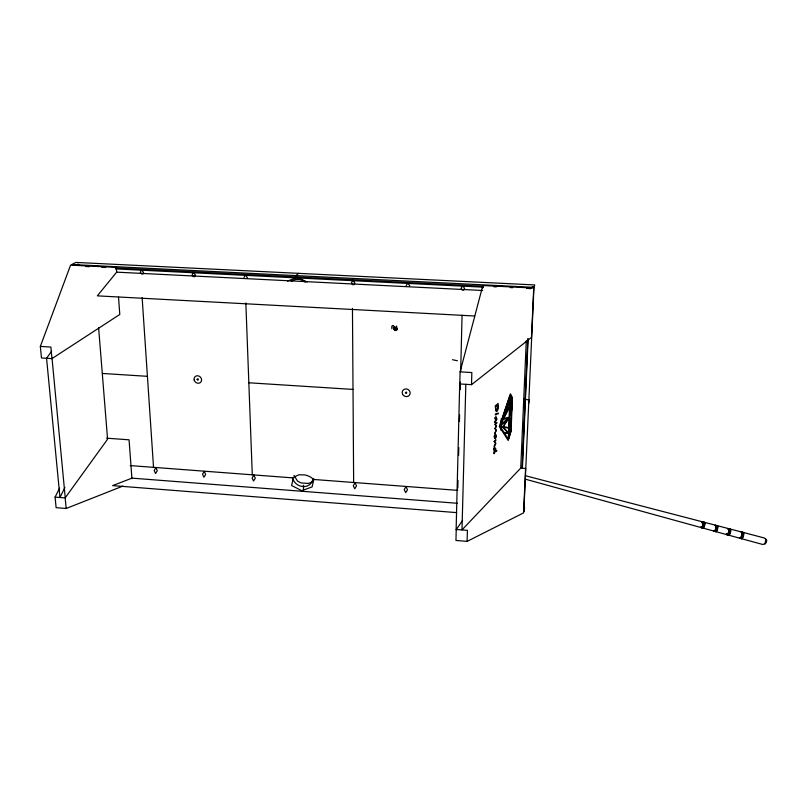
<?xml version="1.0" encoding="UTF-8"?>
<svg xmlns="http://www.w3.org/2000/svg" width="807" height="807" viewBox="0 0 807 807"><rect width="100%" height="100%" fill="white"/><g stroke="black" fill="none" stroke-linecap="round" stroke-linejoin="round"><path stroke-width="1.21" d="M396.6 326.058L396.55 326.926M396.741 328.52L396.741 329.085L396.772 328.056M459.697 384.112L456.126 529.715L462.613 520.444M460.101 371.856L459.798 383.95L471.5 384.677L531.5 337.397L533.72 288.038L482.828 285.527L460.101 371.856L471.843 372.562L471.5 384.677M393.503 329.155L393.594 329.014M457.791 487.852L457.983 480.296M458.598 455.219L458.79 447.572M459.435 421.335L459.597 414.859M460.222 389.69L460.404 382.135M460.676 371.321L462.058 315.255M465.831 384.324L461.997 529.886L520.747 468.08L526.285 340.897M467.112 541.376L467.414 530.36L456.227 529.463L455.955 540.468L467.112 541.376L523.592 512.879L525.589 468.464L520.646 468.1M482.747 288.038L482.828 285.527M500.794 430.151L501.218 418.813M522.129 468.474L527.839 338.9M522.401 468.332L528.121 338.758M533.952 287.353L71.773 264.525L75.929 262.416L534.759 284.942L533.952 287.353L523.824 511.779L524.651 507.875M396.681 327.531L396.741 328.782L396.701 327.783M303.351 490.787L303.624 486.349M765.026 543.414L765.873 539.641M765.863 540.821L765.904 540.186M391.778 326.119L391.859 328.731M313.893 479.076L312.087 486.914L301.778 490.696L291.589 485.511L293.213 478.753M528.716 403.288L529.533 400.08L523.612 399.031M394.29 328.58C395.985 329.639 393.735 328.096 395.006 328.62M701.515 527.496L701.676 527.455A2.976 0.847 -75.2 0 0 703.169 526.305L703.623 524.853A2.976 0.847 -75.2 0 0 703.744 522.391A2.976 0.847 -75.2 0 0 702.847 522.492M118.508 297.117L119.789 314.458L51.971 358.611L41.48 357.965L40.35 346.425L70.592 265.12L116.309 267.389L116.672 272.342M394.976 328.479L394.401 327.844L394.512 328.58M394.885 326.835C393.09 325.463 396.055 328.177 394.139 326.845M142.859 274.188L143.585 272.484L141.376 269.75L140.297 272.322L141.77 274.138M194.679 276.791L195.476 275.076L193.317 272.332L192.137 274.915L193.569 276.74M313.388 478.955L311.855 482.122L308.264 483.443L301.092 482.939L297.581 481.154L294.02 475.384M64.943 487.418L59.97 497.505L46.564 358.308L51.628 351.146M244.027 277.507L245.308 274.915L247.406 277.669M122.946 486.066L66.174 508.491L56.117 507.664L55.088 497.112L59.597 488.154M353.89 284.79L354.888 283.045L352.911 280.251L351.418 282.874L352.73 284.73M406.203 285.607L407.817 282.975L409.724 285.789M463.48 290.288L464.63 288.533L462.784 285.708L461.059 288.351L462.29 290.227M130.199 465.578L292.467 477.855A10.844 9.714 32.6 0 0 302.827 486.571L303.694 485.239M765.056 543.333C763.826 545.905 768.94 540.367 765.601 539.116M701.999 527.576A2.986 0.857 -75.2 0 0 702.362 527.919L702.907 527.485A2.986 0.857 -75.2 0 0 704.148 523.501A2.986 0.857 -75.2 0 0 703.159 522.573M702.362 527.919L702.907 527.485M764.774 543.747L762.918 544.513L741.764 538.763M298.197 279.262L299.135 278.425M295.231 277.82L296.23 276.942M295.947 275.601L298.529 273.341M530.048 288.876L532.872 286.515M292.356 477.855L298.872 474.809L304.572 474.889A17.704 15.797 31.9 0 1 310.473 477.038L313.913 479.479M393.715 328.62L393.887 329.165M396.055 330.497L395.097 330.467M287.564 281.139L297.147 277.285L307.134 281.976M457.418 503.286L132.005 478.137L112.637 485.612L456.611 512.606M393.15 325.756L393.534 325.725M702.302 527.707L702.473 527.667A2.986 0.857 -75.2 0 0 703.674 527.132A2.986 0.857 -75.2 0 0 704.622 523.612L704.622 523.037A2.986 0.857 -75.2 0 0 703.916 522.381L704.229 522.462A2.986 0.857 -75.2 0 1 704.925 523.935A2.986 0.857 -75.2 0 1 703.795 527.556A2.986 0.857 -75.2 0 1 702.705 527.344M715.214 531.258L715.537 531.349A3.087 0.918 -75.2 0 0 717.584 528.999A3.087 0.918 -75.2 0 0 717.12 525.831L716.939 525.871M393.624 328.056L393.302 327.763M715.406 530.744L715.214 530.774A3.077 0.918 -75.2 0 0 716.374 530.996A3.077 0.918 -75.2 0 0 717.554 527.264A3.077 0.918 -75.2 0 0 716.798 525.74M703.351 522.704L703.038 522.623A2.976 0.847 -75.2 0 0 701.767 522.765M393.806 327.985L393.463 327.481M85.552 266.502L89.315 266.693M101.853 267.309L105.616 267.5M115.653 267.995L482.505 286.182M493.834 286.737L496.345 286.868M510.195 287.554L512.707 287.675M526.557 288.361L529.069 288.492M115.411 268.892L483.554 287.181M482.677 290.49L116.662 272.151L97.334 295.856L474.728 316.011M40.35 346.425L50.881 347.06L51.971 358.611M102.539 373.47L147.419 376.324M248.838 382.78L353.012 389.418M509.812 399.404L512.253 399.556M106.665 438.191L129.059 439.815L131.934 478.652M457.73 490.363L312.945 479.408A10.844 9.714 32.6 0 1 302.827 486.571M55.088 497.112L65.175 497.929L66.174 508.491M728.348 534.87L728.015 534.779A3.178 0.978 -75.2 0 0 730.042 532.761L730.385 532.852M452.475 359.71L457.398 360.749M392.838 325.756L392.515 325.746M525.539 475.757L702.594 521.847M704.491 522.341L715.527 525.216M717.393 525.7L728.338 528.555M730.274 529.059L741.29 531.924M743.207 532.418L764.38 538.007L765.762 539.358M526.043 479.368L701.263 527.617M703.149 528.131L714.155 531.157M716.021 531.682L726.936 534.688M728.862 535.212L739.848 538.239M77.835 263.98L79.742 265.543M727.541 534.143L727.208 534.052A3.167 0.978 -75.2 0 0 728.439 534.305A3.167 0.978 -75.2 0 0 729.649 530.451A3.167 0.978 -75.2 0 0 728.842 528.888L728.993 529.019M726.623 533.82L726.754 533.931A3.167 0.968 -75.2 0 0 728.096 534.012A3.167 0.968 -75.2 0 0 729.215 529.876A3.167 0.968 -75.2 0 0 728.075 529.089M702.473 527.697L702.615 527.798M716.041 525.549L716.364 525.629A3.077 0.918 -75.2 0 1 717.11 527.142A3.077 0.918 -75.2 0 1 715.94 530.885A3.077 0.918 -75.2 0 1 714.79 530.653M396.772 330.063L396.883 329.064L396.913 329.67M765.692 538.955L765.863 539.752M52.031 358.338L65.246 497.788L107.573 439.22L98.605 327.602M142.133 297.642L153.532 467.344M245.842 302.948L252.288 474.819M352.457 308.395L353.648 482.485M727.743 529.009A3.157 0.968 -75.2 0 1 728.882 529.796A3.157 0.968 -75.2 0 1 727.763 533.921A3.157 0.968 -75.2 0 1 726.421 533.841M715.738 525.861A3.077 0.908 -75.2 0 1 716.808 526.618A3.077 0.908 -75.2 0 1 715.718 530.633A3.077 0.908 -75.2 0 1 714.457 530.562M715.274 525.75A3.067 0.908 -75.2 0 1 716.344 526.497A3.067 0.908 -75.2 0 1 715.254 530.502A3.067 0.908 -75.2 0 1 714.003 530.441M714.952 525.66A3.067 0.908 -75.2 0 1 716.011 526.214A3.067 0.908 -75.2 0 1 715.133 530.038A3.067 0.908 -75.2 0 1 713.771 530.804M703.038 522.623A2.976 0.847 -75.2 0 1 702.09 526.709A2.976 0.847 -75.2 0 1 700.819 526.83M702.372 522.371A2.976 0.847 -75.2 0 1 703.361 522.886A2.976 0.847 -75.2 0 1 702.504 526.598A2.976 0.847 -75.2 0 1 701.212 527.354M729.175 528.968A3.167 0.978 -75.2 0 1 729.689 532.237A3.167 0.978 -75.2 0 1 727.642 534.617M729.942 528.968A3.178 0.978 -75.2 0 1 730.042 532.761M729.982 529.18A3.178 0.978 -75.2 0 1 730.496 532.459A3.178 0.978 -75.2 0 1 728.449 534.839M739.404 537.845A3.258 1.039 -75.2 0 0 741.552 535.424A3.258 1.039 -75.2 0 0 740.987 532.055L741.33 532.136A3.258 1.039 -75.2 0 1 741.895 535.515A3.258 1.039 -75.2 0 1 739.747 537.946M742.218 532.791A3.268 1.039 -75.2 0 1 743.449 533.619A3.268 1.039 -75.2 0 1 742.289 537.886A3.268 1.039 -75.2 0 1 740.856 537.785M742.117 532.348A3.268 1.039 -75.2 0 1 742.995 533.972A3.268 1.039 -75.2 0 1 741.734 537.936A3.268 1.039 -75.2 0 1 740.423 537.674M741.764 532.257A3.258 1.039 -75.2 0 1 742.339 535.636A3.258 1.039 -75.2 0 1 740.19 538.067M742.561 532.882A3.268 1.039 -75.2 0 1 743.792 533.709A3.268 1.039 -75.2 0 1 742.632 537.976A3.268 1.039 -75.2 0 1 741.199 537.886M291.226 281.431A11.56 10.743 47.9 0 1 305.278 282.137M497.879 405.618L497.586 409.31A2.098 0.646 -81.5 0 1 497.142 410.339L496.971 410.531A3.218 0.999 -81.5 0 1 496.376 410.561L495.69 406.546L497.879 405.618M395.349 329.811C394.845 331.667 393.332 328.247 395.349 329.811M397.377 328.822L397.296 329.367L397.377 328.822M498.181 405.941L498.03 408.604A3.127 0.968 -81.5 0 1 497.586 410.4L496.648 411.631L495.952 411.076L495.226 405.982L498.111 403.419L498.181 405.941M508.501 433.5L508.279 439.19L504.284 432.885L508.501 433.5M508.713 428.134L508.531 432.885L503.296 427.196L508.713 428.134M509.126 417.794L508.733 427.66L503.316 426.61L509.126 417.794M509.55 407.021L509.146 417.138L503.629 418.641L509.55 407.021M509.792 400.978L509.57 406.466L503.649 418.026L509.792 400.978M510.004 395.4L509.812 400.282L505.162 410.067L510.004 395.4M508.874 433.147L508.652 438.736L510.74 431.362L508.874 433.147M509.479 417.855L508.904 432.471L510.438 424.543L509.479 417.855M510.165 400.645L509.54 416.351L511.134 407.434L510.165 400.645M510.387 395.047L510.185 399.949L512.072 398.285L510.387 395.047M510.892 427.73L510.76 430.988L508.955 432.703L510.488 424.885L510.892 427.73M511.144 421.516L510.912 427.125L511.144 421.516M511.577 410.531L510.498 424.2L509.51 417.118L511.174 407.676L511.577 410.531M511.85 403.823L511.608 409.845L511.85 403.823M512.052 398.729L511.204 407.041L510.246 400.333L512.052 398.729M512.425 397.569L511.063 431.412L508.188 440.501L499.301 426.51L510.458 393.786L512.425 397.569M494.237 436.395C495.629 444.364 497.435 429.223 494.237 436.395M197.1 379.27C198.078 382.125 199.248 377.454 197.1 379.27M494.136 441.459L495.538 443.447L494.207 445.686L494.207 447.31L495.912 443.295L494.681 441.57L496.033 439.855L494.136 441.459M497.112 413.466C495.347 416.916 493.884 413.436 497.112 413.466M494.762 421.819L494.903 422.535L496.971 419.398L495.972 416.573L494.984 417.764L495.589 420.346L494.762 421.819M496.87 422.858L495.357 424.381L496.587 425.925L495.256 428.527L496.476 430.222L494.6 433.904L496.043 430.353L494.741 428.567L496.184 426.449L494.772 424.189L496.87 422.858M395.158 329.892L394.512 329.76L395.158 329.892M495.276 418.016C495.922 422.707 497.768 416.382 495.276 418.016M493.844 448.874C494.661 450.286 493.45 454.028 494.076 453.756C493.248 451.789 499.785 450.276 495.589 450.871C496.769 449.307 494.54 445.807 493.844 448.874M494.136 449.015C494.762 453.948 496.567 446.987 494.136 449.015M496.063 436.325C494.53 441.651 494.227 432.259 496.063 436.325M405.437 392.535C406.345 395.46 407.787 390.659 405.437 392.535M498.302 413.436C497.647 415.655 497.758 411.57 498.302 413.436M504.748 411.328L500.481 424.22L502.953 419.388L509.187 402.007L504.748 411.328M503.286 419.307L500.199 425.36L508.027 418.167L503.286 419.307M155.892 467.737L154.177 470.511L155.559 473.527L157.284 470.753L155.892 467.737M204.262 471.399L202.517 474.193L203.919 477.23L205.664 474.435L204.262 471.399M253.892 475.152L252.117 477.966L253.529 481.022L255.305 478.208L253.892 475.152M355.1 482.808L353.274 485.663L354.727 488.76L356.543 485.905L355.1 482.808M406.052 486.661L404.206 489.536L405.669 492.653L407.515 489.788L406.052 486.661M507.976 418.853L503.003 426.56L500.189 426.015L507.976 418.853M507.976 432.915L504.002 432.441L500.36 426.691L502.66 427.085L507.976 432.915M394.936 327.259L394.179 327.501L394.936 327.259M194.134 379.915A3.985 3.551 43.6 0 0 200.398 382.538A3.985 3.551 43.6 0 0 198.936 376.062A3.985 3.551 43.6 0 0 194.134 379.915M402.552 394.159A4.055 3.783 29.3 0 0 409.431 395.188A4.055 3.783 29.3 0 0 406.577 388.964A4.055 3.783 29.3 0 0 402.552 394.159"/></g></svg>
